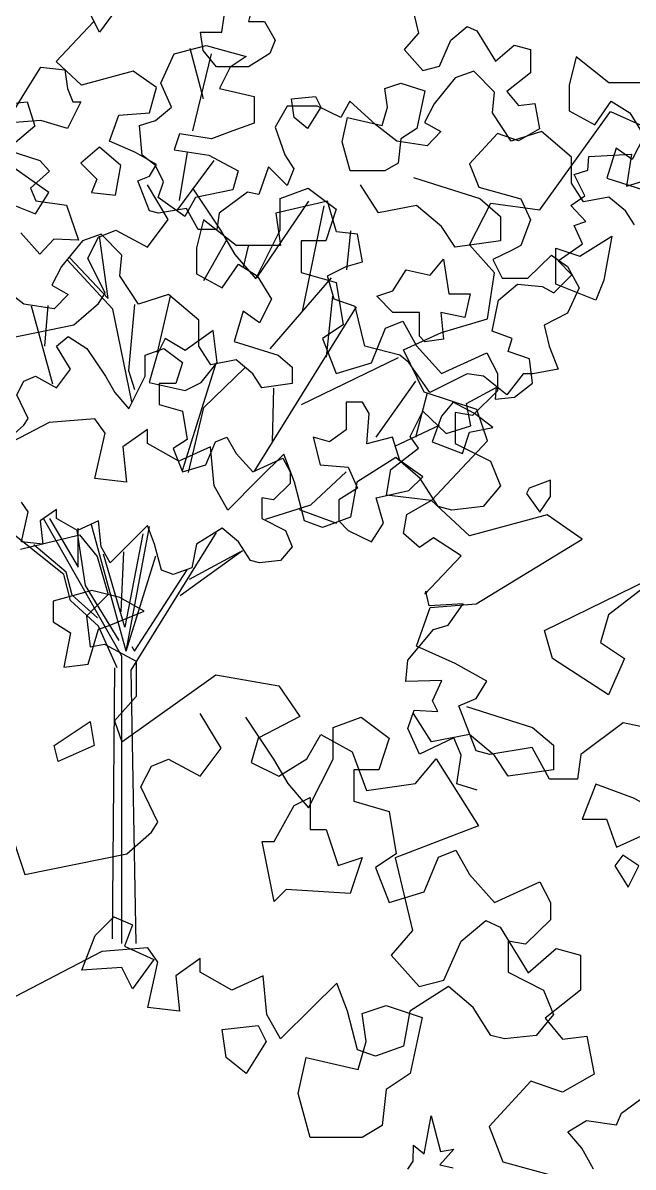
# Model space of a CAD drawing. Header units: inches. Extents: x 11.9 to 85.3, y 21.1 to 37.4.
# Drawn here: x 55.566 to 55.837, y 23.104 to 23.613 of the extents above; entities that cross this region are included whole.
import ezdxf

# ---------------------------------------------------------------- set-up
doc = ezdxf.new("R2010")
doc.units = ezdxf.units.IN
doc.header["$MEASUREMENT"] = 0
doc.layers.add('CAY', color=94, linetype='Continuous')
doc.layers.add('CAY-3', color=61, linetype='Continuous')

# ---------------------------------------------------------------- blocks, each defined once
blk = doc.blocks.new('A$C76451831')
at = {"layer": 'CAY'}
for p, q in [((3764, 1772.8), (3822.4, 1787)), ((3822.4, 1787), (3840.1, 1765.7)), ((3840.1, 1765.7), (3850.7, 1728)), ((3850.7, 1728), (3829.5, 1706.7)), ((3829.5, 1706.7), (3833, 1676.1)), ((3833, 1676.1), (3847.2, 1679)), ((3847.2, 1679), (3878.4, 1661.9)), ((3878.4, 1661.9), (3878.4, 1627.1)), ((3864.3, 1582.3), (3957.4, 1648.4)), ((3957.4, 1648.4), (4019.9, 1637.7)), ((4019.9, 1637.7), (4040.5, 1607.1)), ((3878.4, 1627.1), (3857.2, 1602.9)), ((3857.2, 1602.9), (3864.3, 1582.3)), ((4040.5, 1607.1), (3999.3, 1585.8)), ((4047.6, 1565.2), (4061.2, 1589.4)), ((4061.2, 1589.4), (4092.4, 1572.3)), ((3999.3, 1585.8), (3992.2, 1561.6)), ((4019.9, 1548.1), (4047.6, 1565.2)), ((4092.4, 1572.3), (4106.6, 1533.9)), ((4154.9, 1541), (4175.6, 1565.2)), ((4175.6, 1565.2), (4217.4, 1499.1)), ((3992.2, 1561.6), (4019.9, 1548.1)), ((4106.6, 1533.9), (4154.9, 1541)), ((4217.4, 1499.1), (4134.9, 1467.3)), ((4134.9, 1467.3), (4152, 1395.3)), ((4200.3, 1384.7), (4224.5, 1405.3)), ((4224.5, 1405.3), (4238.7, 1398.8)), ((4152, 1395.3), (4130.8, 1371.1)), ((4238.7, 1398.8), (4266.4, 1353.4)), ((4183.2, 1346.3), (4200.3, 1384.7)), ((4130.8, 1371.1), (4158.5, 1339.9)), ((4266.4, 1353.4), (4294.1, 1377.6)), ((4294.1, 1377.6), (4318.3, 1371.1)), ((4318.3, 1371.1), (4318.3, 1336.3)), ((4158.5, 1339.9), (4183.2, 1346.3)), ((4318.3, 1336.3), (4283.5, 1308.6)), ((4283.5, 1308.6), (4300.6, 1287.9)), ((4300.6, 1287.9), (4324.7, 1290.9)), ((4324.7, 1290.9), (4331.8, 1253.1)), ((4331.8, 1253.1), (4300.6, 1235.4)), ((4269.3, 1246.1), (4228, 1201.2)), ((4300.6, 1235.4), (4269.3, 1246.1)), ((4358.8, 1214.4), (4377.3, 1228.2)), ((4354.1, 1203), (4358.8, 1214.4)), ((4228, 1201.2), (4241.6, 1166.4)), ((4305.7, 1196), (4324.2, 1207.4)), ((4324.2, 1207.4), (4354.1, 1203)), ((4319.5, 1179.8), (4305.7, 1196)), ((4331.3, 1159), (4319.5, 1179.8)), ((4241.6, 1166.4), (4304.1, 1149.3)), ((2228.3, 971.5), (2215.1, 1021.6)), ((2217.8, 939.8), (2236.3, 1016.3)), ((2204.6, 871.1), (2212.5, 918.7)), ((2201.9, 860.6), (2238.9, 910.7)), ((2281, 794.5), (2332.5, 870.4)), ((2326.2, 761), (2347.8, 865.6)), ((2491.6, 827), (2512.8, 868.3)), ((2512.8, 868.3), (2561.2, 861.8)), ((2370.1, 802.5), (2374.1, 840.9)), ((2134, 774), (2125.3, 835.7)), ((2228.6, 791.9), (2251.7, 832.8)), ((2268, 805.1), (2272.9, 825.9)), ((2516.4, 799.3), (2491.6, 827)), ((2138.7, 763.4), (2093.5, 812.2)), ((2095.8, 814.5), (2134, 774)), ((2294.3, 724.1), (2354.9, 794.5)), ((2509.3, 753.8), (2516.4, 799.3)), ((2182.7, 720.5), (2195.7, 776.4)), ((2350.1, 715.8), (2356.4, 776.4)), ((2079.1, 689), (2057.9, 766.3)), ((2071.1, 726.8), (2074.5, 766.9)), ((2157.5, 671.8), (2138.7, 763.4)), ((2159.9, 768.1), (2154, 702.8)), ((2278.7, 602.9), (2379.6, 765.8)), ((2463.9, 740.3), (2509.3, 753.8)), ((2426.2, 723.2), (2463.9, 740.3)), ((2325.4, 669), (2421.3, 715.4)), ((2446.8, 681.3), (2426.2, 723.2)), ((2154, 702.8), (2159.9, 684)), ((2207.6, 603.7), (2240.9, 709.9)), ((2228.7, 665.9), (2269.2, 705.2)), ((2399.3, 636.8), (2438.6, 692.2)), ((2296.7, 631.7), (2297.9, 685.1)), ((2438.6, 636.8), (2450, 680.8)), ((2498.7, 664.2), (2446.8, 681.3)), ((2213.4, 601.8), (2228.7, 665.9)), ((2509.3, 632.9), (2498.7, 664.2)), ((2417.8, 627.7), (2461.8, 648.6)), ((2334.4, 569.5), (2369.4, 602.2)), ((2289.6, 555.4), (2334.4, 569.5)), ((2147.3, 419.7), (2069.9, 556)), ((2075.8, 556.2), (2104.1, 507.8)), ((2323, 565.2), (2360, 551.4)), ((2102.9, 544.4), (2111.2, 489.7)), ((2104.1, 507.8), (2104.1, 546.7)), ((2151.6, 424.8), (2117.3, 549.9)), ((2151.6, 424.8), (2175, 548.1)), ((2089.9, 500.7), (2041.2, 539.6)), ((2168.2, 540.8), (2150.5, 448.4)), ((2156.8, 405.9), (2241.3, 542.4)), ((2092.3, 503.1), (2060.4, 530.2)), ((2146.9, 463.7), (2149.3, 523.1)), ((2205.1, 479.9), (2266.8, 524.3)), ((2214.5, 496), (2264.5, 523.1)), ((2150.5, 448.4), (2129.2, 520.8)), ((2151.6, 424.8), (2181.2, 519.2)), ((2096.6, 475.1), (2089.9, 500.7)), ((2098.2, 480.3), (2092.3, 503.1)), ((2159.9, 424.8), (2212.2, 505.4)), ((2111.2, 489.7), (2144.6, 435.4)), ((2123.3, 457.8), (2098.2, 480.3)), ((2124.5, 449.6), (2096.6, 475.1)), ((2143, 408.3), (2124.5, 449.6)), ((2147.3, 135.4), (2147.3, 419.7)), ((2157.5, 429.5), (2159.9, 424.8)), ((2138.3, 140.1), (2140.6, 408.3)), ((2161.5, 135.4), (2156.8, 405.9))]:
    blk.add_line(p, q, dxfattribs=at)
for points in [[(4216, 1534.3), (4196, 1540.6), (4200.2, 1569.1), (4192.8, 1586), (4159, 1570.1), (4147.4, 1595.5), (4153.8, 1613.4), (4177, 1612.3), (4171.7, 1622.9), (4181.2, 1642.9), (4145.3, 1641.9), (4147.4, 1663), (4172.8, 1693.5), (4187.5, 1697.8), (4202.3, 1718.9), (4168.5, 1716.7), (4165.4, 1731.5), (4164.3, 1728.3), (4200.2, 1766.3), (4172.8, 1784.2), (4159, 1774.7), (4143.2, 1788.5), (4146.4, 1807.4), (4170.6, 1821.2), (4126.4, 1826.4), (4130.6, 1851.7), (4158, 1872.8), (4149.6, 1884.4), (4162.2, 1909.7), (4185.4, 1887.6), (4209.7, 1895), (4205.5, 1917.1), (4235, 1933), (4233.9, 1921.4), (4252.9, 1923.5), (4270.8, 1937.2), (4267.7, 1961.4), (4246.6, 1968.8), (4250.8, 1981.5), (4230.8, 1988.9), (4237.1, 2019.4), (4256.1, 2035.3), (4280.3, 2033.1), (4291.9, 2026.8), (4309.9, 2044.7), (4296.2, 2058.5), (4320.4, 2075.3), (4312, 2093.3), (4323.6, 2097.5), (4308.8, 2113.3), (4322.5, 2122.8), (4312, 2143.9), (4325.7, 2148.1), (4326.7, 2161.8), (4368.9, 2163.9), (4363.7, 2132.3), (4408, 2146)], [(2429.6, 1084.7), (2441, 1036.7), (2426.8, 1020.6), (2445.3, 999.7), (2461.8, 1004.1), (2473.2, 1029.6), (2489.3, 1043.4), (2498.7, 1039.1), (2517.2, 1008.8), (2535.7, 1024.9), (2551.8, 1020.6), (2551.8, 997.4), (2528.6, 978.9), (2540, 965.1), (2556.1, 967.1), (2560.8, 941.9), (2540, 930.1), (2519.2, 937.2), (2491.7, 907.3), (2500.7, 884.1), (2542.4, 872.7), (2551.8, 851.9), (2542.4, 826.3), (2533.3, 821.6), (2514.8, 812.5), (2523.9, 794.1), (2549.4, 794.1), (2572.6, 816.9), (2588.7, 805.5), (2600.1, 784.6), (2588.7, 759.5), (2565.6, 747.7), (2570.3, 726.8), (2579.3, 704), (2554.2, 699.3), (2544.7, 699.3), (2528.6, 678.5), (2505.4, 696.9), (2489.3, 699.3), (2452.3, 680.8), (2431.5, 710.7), (2422.5, 717.8), (2387.9, 726.8), (2378.5, 766.1), (2357.6, 773.2), (2350.9, 796.4), (2369.4, 805.5), (2385.5, 810.2), (2380.8, 837.7), (2360, 840.1), (2350.9, 870.4), (2299.8, 858.6), (2304.6, 826.3), (2260.5, 826.3), (2228.3, 851.9), (2221.2, 824), (2221.2, 798.4), (2246.8, 784.6), (2262.9, 807.8), (2281.4, 796.4), (2295.5, 773.2), (2283.7, 750), (2267.6, 761.4), (2258.6, 731.5), (2302.2, 717.8), (2316, 706), (2316, 689.9), (2286.1, 685.5), (2277, 699.3), (2260.5, 713.1), (2235.4, 708.3), (2223.6, 726.8), (2223.6, 752.4), (2193.7, 777.9), (2163.8, 768.5), (2145.4, 796.4), (2147.3, 816.9), (2126.9, 837.7), (2108.4, 831), (2087.6, 805.5), (2078.1, 787), (2094.3, 777.9), (2080.5, 763.8), (2050.6, 768.5), (2029.8, 784.6)], [(4147.3, 1159.1), (4152.6, 1167.1), (4153.1, 1182.9), (4163.7, 1174.4), (4170.5, 1211.8), (4179.7, 1176.6), (4192.9, 1178.8), (4179.2, 1163.4), (4192.2, 1160.3)], [(2034.5, 634.4), (2050.6, 648.6), (2054.9, 655.2), (2043.5, 678.5), (2050.6, 692.2), (2062, 696.9), (2082.9, 685.5), (2096.6, 704), (2082.9, 726.8), (2094.3, 736.3), (2112.7, 724.5), (2131.2, 696.9), (2140.6, 680.8), (2154.4, 664.7), (2170.5, 696.9), (2170.5, 717.8), (2189, 724.5), (2207.5, 710.7), (2200.8, 689.9), (2184.3, 689.9), (2184.3, 669), (2207.5, 662.3), (2212.2, 634.4), (2198.4, 625.4), (2207.5, 602.2), (2230.7, 609.2), (2240.1, 632), (2251.5, 636.8), (2260.5, 620.6), (2277, 602.2), (2306.9, 615.9), (2314, 602.2), (2314, 590.8), (2297.5, 574.6), (2286.1, 576.6), (2286.1, 556.2), (2309.3, 544.4), (2316, 528.2), (2304.6, 514.5), (2283.7, 512.1), (2274.7, 514.5), (2262.9, 533), (2246.8, 546.7), (2221.2, 530.6), (2216.9, 507.4), (2198.4, 500.7), (2186.6, 505), (2179.9, 530.6), (2172.9, 549.1), (2156.8, 533), (2135.9, 512.1), (2126.9, 528.2), (2124.5, 553.8), (2103.7, 544.4), (2082.9, 556.2), (2082.9, 565.2), (2066.7, 553.8), (2069.1, 530.6), (2048.3, 533), (2054.9, 562.8), (2048.3, 572.3)]]:
    blk.add_lwpolyline(points, dxfattribs=at)
for points in [[(4267.5, 1833.2), (4264.9, 1827.9), (4278.1, 1809.4), (4288.7, 1825.2), (4288.7, 1841.1)], [(3821.2, 1594.5), (3833.1, 1602.4), (3837, 1578.6), (3801.4, 1562.8), (3797.4, 1578.6)], [(4035, 1519.2), (4050.8, 1527.2), (4050.8, 1495.5), (4066.6, 1495.5), (4078.5, 1459.8), (4102.3, 1467.8), (4090.4, 1432.1), (4027.1, 1436.1), (4015.2, 1424.2), (4003.3, 1483.6), (4015.2, 1483.6)], [(4376, 1459.3), (4360.2, 1469.9), (4352.3, 1459.3), (4365.5, 1438.2)], [(3837.8, 1390.3), (3856.3, 1408.8), (3874.8, 1400.9), (3866.9, 1379.8), (3895.9, 1366.6), (3874.8, 1337.5), (3864.2, 1358.6), (3824.6, 1356)], [(4038.9, 1234.1), (4046.9, 1269.7), (4098.3, 1257.8), (4106.2, 1285.6), (4102.3, 1313.3), (4126, 1321.2), (4161.7, 1309.3), (4149.8, 1253.9), (4126, 1238), (4122.1, 1202.4), (4102.3, 1190.5), (4050.8, 1190.5)], [(3967.7, 1269.7), (3963.7, 1297.4), (3999.3, 1301.4), (4007.3, 1285.6), (3987.5, 1253.9)], [(2088.5, 1090.3), (2106.9, 1108.8), (2125.4, 1100.8), (2117.5, 1079.7), (2146.5, 1066.5), (2125.4, 1037.5), (2114.9, 1058.6), (2075.3, 1055.9)], [(2209.9, 855.3), (2183.5, 873.8), (2188.8, 889.6), (2180.8, 905.5), (2167.6, 916), (2165, 945.1), (2180.8, 950.3), (2196.7, 963.5), (2186.1, 987.3), (2199.3, 1016.3), (2231, 1024.3), (2270.6, 1013.7), (2254.7, 1003.1), (2244.2, 982), (2278.5, 974.1), (2278.5, 947.7), (2257.4, 939.8), (2236.3, 931.9), (2204.6, 937.1), (2199.3, 921.3), (2233.6, 916), (2262.7, 900.2), (2257.4, 881.7), (2220.4, 873.8)], [(2054.1, 982), (2067.3, 1003.1), (2091.1, 1000.5), (2093.7, 982), (2099, 968.8), (2106.9, 968.8), (2093.7, 942.4), (2067.3, 950.3), (2033, 947.7)], [(2365.6, 929.2), (2370.9, 953), (2405.2, 945.1), (2410.4, 963.5), (2407.8, 982), (2423.6, 987.3), (2447.4, 979.4), (2439.5, 942.4), (2423.6, 931.9), (2421, 908.1), (2407.8, 900.2), (2373.5, 900.2)], [(2318.1, 953), (2315.4, 971.5), (2339.2, 974.1), (2344.5, 963.5), (2331.3, 942.4)], [(2141.2, 876.4), (2146.5, 905.5), (2125.4, 923.9), (2106.9, 908.1), (2122.8, 892.2), (2117.5, 879)], [(2062.1, 857.9), (2075.3, 879), (2022.5, 916), (1985.5, 894.9), (1990.8, 887), (1982.9, 857.9), (2025.1, 834.2), (2035.7, 868.5)], [(2577.1, 788.1), (2577.1, 823.8), (2600.8, 815.8), (2632.5, 835.6), (2624.6, 792.1), (2616.7, 772.3)], [(2415.7, 781.4), (2428.9, 802.5), (2452.7, 797.2), (2465.9, 813), (2471.2, 778.7), (2492.3, 778.7), (2487, 755), (2463.2, 760.2), (2465.9, 733.8), (2447.4, 731.2), (2442.1, 736.5), (2442.1, 760.2), (2415.7, 760.2), (2399.9, 776.1)], [(2392.2, 660), (2385.5, 671.4), (2369.4, 671.4), (2369.4, 643.8), (2352.9, 632), (2336.8, 636.8), (2343.9, 609.2), (2371.4, 606.9), (2380.8, 586), (2362.3, 574.6), (2362.3, 553.8), (2371.4, 544.4), (2394.6, 533), (2406.4, 551.4), (2399.3, 576.6), (2431.5, 583.7), (2445.3, 597.4), (2422.5, 613.6), (2415.4, 636.8), (2389.8, 630.1)], [(2475.5, 671.4), (2463.7, 657.6), (2454.7, 632), (2484.6, 620.6), (2491.7, 641.5), (2514.8, 646.2), (2496.4, 660)]]:
    blk.add_lwpolyline(points, close=True, dxfattribs=at)
at = {"layer": 'CAY-3'}
for p, q in [((2561.2, 861.8), (2631.1, 959.1)), ((2631.1, 959.1), (2686.6, 934.3)), ((6416.3, 659.8), (6481.8, 639.1)), ((6173.4, 618.5), (6152.8, 652.7)), ((6197.6, 649.2), (6225.3, 607.9)), ((6284.2, 639.1), (6312, 649.2)), ((6312, 649.2), (6339.7, 628.5)), ((6381.5, 625), (6363.8, 652.7)), ((6284.2, 607.9), (6284.2, 639.1)), ((6481.8, 639.1), (6502.4, 621.4)), ((2453.9, 573.9), (2509.3, 632.9)), ((6339.7, 628.5), (6329.6, 597.3)), ((6419.3, 632.1), (6381.5, 625)), ((6444, 611.4), (6419.3, 632.1)), ((6152.8, 590.8), (6173.4, 618.5)), ((6502.4, 621.4), (6502.4, 597.3)), ((6093.8, 580.2), (6104.4, 600.8)), ((6104.4, 600.8), (6121.5, 607.9)), ((6121.5, 607.9), (6152.8, 590.8)), ((6225.3, 607.9), (6239.4, 583.7)), ((6260.1, 559.5), (6284.2, 607.9)), ((6457.6, 590.8), (6444, 611.4)), ((6304.9, 597.3), (6304.9, 566)), ((6329.6, 597.3), (6304.9, 597.3)), ((6502.4, 597.3), (6457.6, 590.8)), ((6110.9, 545.4), (6093.8, 580.2)), ((6239.4, 583.7), (6260.1, 559.5)), ((2491.6, 539.1), (2453.9, 573.9)), ((2568.3, 559.8), (2491.6, 539.1)), ((2603, 535.6), (2568.3, 559.8)), ((6304.9, 566), (6339.7, 556)), ((6339.7, 556), (6346.7, 514.1)), ((6104.4, 535.3), (6110.9, 545.4)), ((2498.1, 471.6), (2603, 535.6)), ((6080.2, 514.1), (6104.4, 535.3)), ((5979, 493.4), (6080.2, 514.1)), ((6346.7, 514.1), (6326.1, 500.5)), ((6374.5, 476.3), (6388.6, 510.6)), ((6388.6, 510.6), (6405.7, 517.6)), ((6405.7, 517.6), (6419.3, 493.4)), ((6326.1, 500.5), (6339.7, 465.7)), ((6419.3, 493.4), (6444, 465.7)), ((6339.7, 465.7), (6374.5, 476.3)), ((6444, 465.7), (6488.8, 486.4)), ((6488.8, 486.4), (6499.5, 465.7)), ((2439.1, 429.8), (2452.7, 468.1)), ((2452.7, 468.1), (2498.1, 471.6)), ((6499.5, 465.7), (6499.5, 448.6)), ((6499.5, 448.6), (6474.7, 424.4)), ((2477.5, 412.7), (2439.1, 429.8)), ((6100.9, 420.9), (6055.5, 417.4)), ((6110.9, 406.7), (6100.9, 420.9)), ((6457.6, 427.4), (6457.6, 396.7)), ((6474.7, 424.4), (6457.6, 427.4)), ((2508.7, 395), (2477.5, 412.7)), ((6055.5, 417.4), (5954.9, 364.8)), ((6152.8, 410.3), (6128.6, 393.2)), ((6152.8, 396.7), (6152.8, 410.3)), ((6100.9, 361.9), (6110.9, 406.7)), ((6184, 379), (6152.8, 396.7)), ((6457.6, 396.7), (6492.4, 379)), ((2498.1, 377.9), (2508.7, 395)), ((6128.6, 393.2), (6132.1, 358.4)), ((6215.3, 393.2), (6184, 379)), ((6218.8, 354.8), (6215.3, 393.2)), ((6287.8, 386.1), (6263.6, 361.9)), ((6298.4, 358.4), (6287.8, 386.1)), ((2481, 370.8), (2498.1, 377.9)), ((6398.6, 382.6), (6360.3, 358.4)), ((6422.8, 361.9), (6398.6, 382.6)), ((6492.4, 379), (6502.4, 354.8)), ((2245.7, 328.6), (2225, 362.9)), ((2453.8, 335.1), (2436.1, 362.9)), ((2498.1, 326), (2481, 370.8)), ((2488.6, 369.9), (2554, 349.3)), ((2269.8, 359.3), (2297.6, 318)), ((2356.5, 349.3), (2384.2, 359.3)), ((2384.2, 359.3), (2411.9, 338.7)), ((2643.7, 353.7), (2601.9, 322.4)), ((2660.8, 350.1), (2643.7, 353.7)), ((6132.1, 358.4), (6100.9, 361.9)), ((6232.4, 330.6), (6218.8, 354.8)), ((6263.6, 361.9), (6232.4, 330.6)), ((6308.4, 320), (6298.4, 358.4)), ((6360.3, 358.4), (6353.8, 323.6)), ((6440.5, 334.2), (6422.8, 361.9)), ((6502.4, 354.8), (6485.3, 334.2)), ((2356.5, 318), (2356.5, 349.3)), ((2491.5, 342.2), (2453.8, 335.1)), ((2516.3, 321.6), (2491.5, 342.2)), ((2554, 349.3), (2574.7, 331.6)), ((2225, 300.9), (2245.7, 328.6)), ((2411.9, 338.7), (2401.9, 307.4)), ((2553.5, 329.5), (2511.7, 322.4)), ((2570.6, 298.2), (2553.5, 329.5)), ((2574.7, 331.6), (2574.7, 307.4)), ((6454.1, 330.6), (6440.5, 334.2)), ((6485.3, 334.2), (6454.1, 330.6)), ((2176.7, 310.9), (2193.8, 318)), ((2193.8, 318), (2225, 300.9)), ((2297.6, 318), (2311.7, 293.8)), ((2332.3, 269.7), (2356.5, 318)), ((2511.7, 322.4), (2498.1, 326)), ((2529.9, 300.9), (2516.3, 321.6)), ((2601.9, 322.4), (2598.3, 298.2)), ((6326.1, 313.5), (6308.4, 320)), ((6353.8, 323.6), (6326.1, 313.5)), ((2166.1, 290.3), (2176.7, 310.9)), ((2377.2, 307.4), (2377.2, 276.1)), ((2401.9, 307.4), (2377.2, 307.4)), ((2574.7, 307.4), (2529.9, 300.9)), ((2598.3, 298.2), (2570.6, 298.2)), ((2183.2, 255.5), (2166.1, 290.3)), ((2311.7, 293.8), (2332.3, 269.7)), ((2377.2, 276.1), (2411.9, 266.1)), ((2411.9, 266.1), (2419, 224.2)), ((2034.2, 255.5), (2051.3, 203.6)), ((2176.7, 245.5), (2183.2, 255.5)), ((2152.5, 224.2), (2176.7, 245.5)), ((2460.9, 220.7), (2478, 227.8)), ((2478, 227.8), (2491.5, 203.6)), ((2051.3, 203.6), (2152.5, 224.2)), ((2419, 224.2), (2398.4, 210.7)), ((2446.7, 186.5), (2460.9, 220.7)), ((2398.4, 210.7), (2411.9, 175.9)), ((2491.5, 203.6), (2516.3, 175.9)), ((2516.3, 175.9), (2561.1, 196.5)), ((2561.1, 196.5), (2571.7, 175.9)), ((2411.9, 175.9), (2446.7, 186.5)), ((2571.7, 175.9), (2571.7, 158.8)), ((2571.7, 158.8), (2547, 134.6)), ((2529.9, 137.5), (2529.9, 106.9)), ((2547, 134.6), (2529.9, 137.5)), ((2127.7, 127.5), (2027.1, 75)), ((2173.1, 131), (2127.7, 127.5)), ((2183.2, 116.9), (2173.1, 131)), ((2173.1, 72.1), (2183.2, 116.9)), ((2225, 120.4), (2200.9, 103.3)), ((2225, 106.9), (2225, 120.4)), ((2200.9, 103.3), (2204.4, 68.5)), ((2256.3, 89.2), (2225, 106.9)), ((2287.5, 103.3), (2256.3, 89.2)), ((2291.1, 65), (2287.5, 103.3)), ((2529.9, 106.9), (2564.7, 89.2)), ((2360.1, 96.2), (2335.9, 72.1)), ((2370.7, 68.5), (2360.1, 96.2)), ((2470.9, 92.7), (2432.6, 68.5)), ((2495.1, 72.1), (2470.9, 92.7)), ((2564.7, 89.2), (2574.7, 65)), ((2204.4, 68.5), (2173.1, 72.1)), ((2335.9, 72.1), (2304.6, 40.8)), ((2380.7, 30.2), (2370.7, 68.5)), ((2432.6, 68.5), (2426.1, 33.7)), ((2512.8, 44.3), (2495.1, 72.1)), ((2304.6, 40.8), (2291.1, 65)), ((2574.7, 65), (2557.6, 44.3)), ((2526.3, 40.8), (2512.8, 44.3)), ((2557.6, 44.3), (2526.3, 40.8)), ((2398.4, 23.7), (2380.7, 30.2)), ((2426.1, 33.7), (2398.4, 23.7))]:
    blk.add_line(p, q, dxfattribs=at)
for points in [[(6653.6, 753.8), (6609.6, 753.8), (6577.4, 779.4), (6570.3, 751.5), (6570.3, 725.9), (6595.8, 712.2), (6611.9, 735.4), (6630.4, 724), (6644.6, 700.8), (6632.8, 677.6), (6616.7, 689), (6607.6, 659.1), (6651.2, 645.3)], [(6635.1, 613.1), (6626.1, 626.8), (6609.6, 640.6), (6584.4, 635.9), (6572.6, 654.4), (6572.6, 679.9), (6542.8, 705.5), (6512.9, 696), (6494.4, 724), (6496.4, 744.4), (6475.9, 765.3), (6457.5, 758.6), (6436.6, 733), (6427.2, 714.5), (6443.3, 705.5), (6429.6, 691.3), (6399.7, 696), (6378.8, 712.2), (6353.3, 735.4), (6344.3, 719.2), (6321.1, 730.6), (6291.2, 730.6), (6279.4, 709.8), (6288.8, 682.3), (6297.9, 668.5), (6291.2, 652), (6279.4, 663.8), (6272.8, 670.4), (6263.3, 643), (6251.9, 645.3), (6224, 624.5), (6221.6, 608.3), (6203.1, 608.3), (6191.7, 629.2), (6163.8, 624.5), (6154.8, 626.8), (6143.4, 656.7), (6154.8, 661.4), (6161.9, 672.8), (6141, 684.6), (6115.5, 696), (6124.5, 721.6), (6154.8, 724), (6161.9, 749.1), (6138.7, 765.3), (6087.6, 751.5), (6062.4, 774.7), (6099.4, 814)], [(6001.2, 731.7), (6033.9, 734.9), (6041.3, 710.6), (6013.8, 687.4), (6046.5, 676.9), (6056, 666.3), (6037, 649.4), (6042.3, 636.8), (6072.9, 632.6), (6084.5, 597.8), (6060.2, 598.8), (6046.5, 584), (6027.6, 605.1)]]:
    blk.add_lwpolyline(points, dxfattribs=at)
for points in [[(6252.8, 814.5), (6268.6, 814.5), (6279.2, 796), (6273.9, 782.8), (6252.8, 769.6), (6221.1, 769.6), (6207.9, 785.5), (6205.3, 803.9), (6226.4, 803.9), (6229, 819.8), (6234.3, 838.3), (6255.4, 825.1)], [(2573.8, 417.4), (2565.9, 445.1), (2684, 503), (2629.2, 460.9), (2621.3, 433.2), (2645.1, 417.4), (2629.2, 381.7)], [(6222, 476.6), (6218.1, 508.3), (6190.4, 488.5), (6170.6, 500.4), (6162.6, 484.6), (6154.7, 456.8), (6190.4, 448.9), (6206.2, 456.8)], [(2654.9, 279), (2616.6, 293.2), (2603, 258.3), (2627.2, 258.3), (2637.2, 230.6), (2668.5, 244.8), (2672, 269)], [(6125.5, 244), (6097.8, 251.1), (6059.5, 240.5), (6059.5, 219.9), (6076.6, 209.2), (6070.1, 175), (6094.3, 178), (6104.3, 212.8), (6114.9, 216.3), (6149.7, 230.5)]]:
    blk.add_lwpolyline(points, close=True, dxfattribs=at)

msp = doc.modelspace()

# ---------------------------------------------------------------- block references
at = {"layer": 'CAY', "xscale": 0.0004489089019145984, "yscale": 0.0004489089019145984, "zscale": 0.0004489089019145984}
for p in [(52.85948, 23.24794), (54.64618, 23.14297), (53.87545, 22.58311)]:
    msp.add_blockref('A$C76451831', p, dxfattribs=at)

doc.saveas('drawing.dxf')
